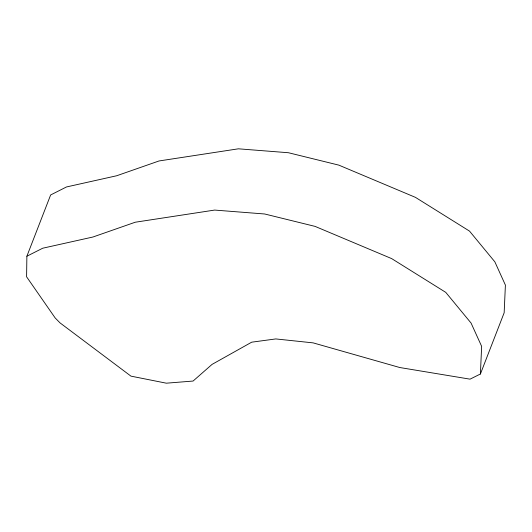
<?xml version="1.0" encoding="UTF-8"?>
<svg xmlns="http://www.w3.org/2000/svg" width="532" height="532" viewBox="0 0 532 532"><rect width="100%" height="100%" fill="white"/><g stroke="black" fill="none" stroke-linecap="round" stroke-linejoin="round"><path stroke-width="0.8" d="M26.879 256.218L26.6 276.806L55.155 317.93L60.03 322.884L130.939 376.131L166.336 383.186L193.076 381.052L212.055 364.393L251.703 342.176L275.802 338.931L313.135 342.874L399.805 367.532L470.035 379.156L480.403 374.009L504.163 312.75L505.4 285.099L494.853 261.837L469.523 231.114L415.439 197.359L338.844 165.133L288.444 152.731L238.416 148.814L159.028 160.963L116.694 175.753L66.487 186.958L50.64 194.958L26.879 256.218L42.726 248.211L92.934 237.013L135.268 222.223L214.655 210.073L264.683 213.99L315.084 226.393L391.678 258.618L445.763 292.367L471.093 323.09L481.64 346.359L480.403 374.009"/></g></svg>
